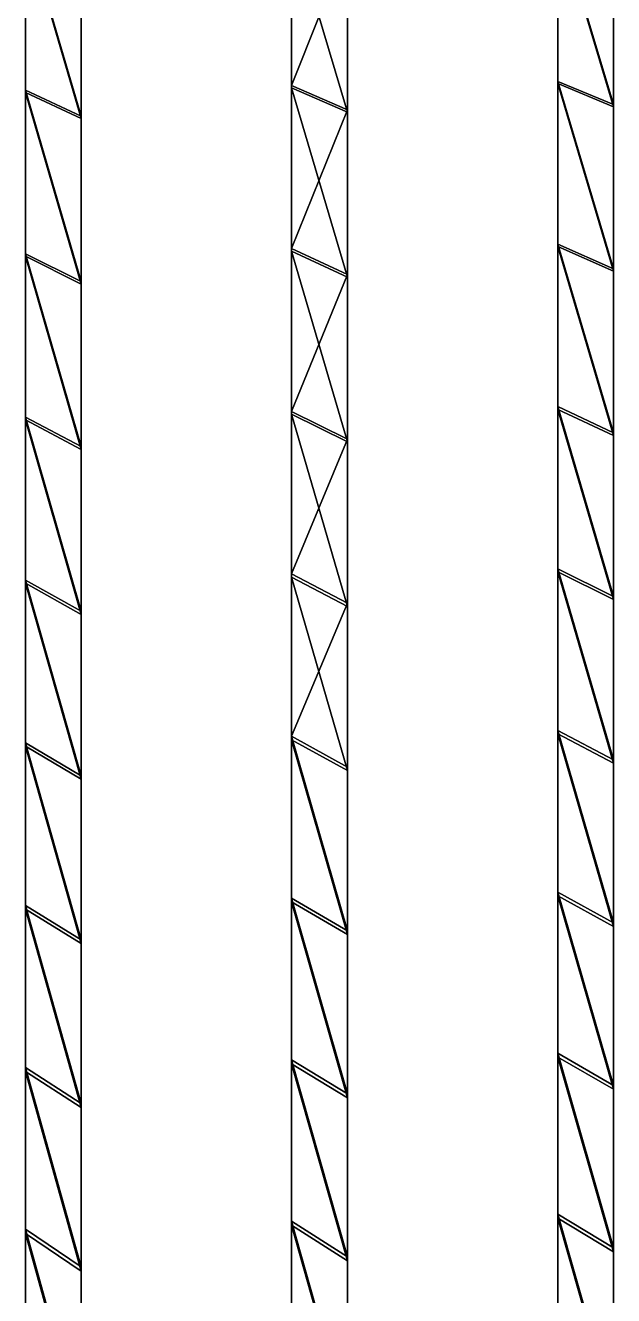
# Model space of a CAD drawing. Header units: inches. Extents: x -754 to 754, y 2181 to 6840.
# Drawn here: x -647 to -367, y 5072 to 5676 of the extents above; entities that cross this region are included whole.
import ezdxf

# ---------------------------------------------------------------- set-up
doc = ezdxf.new("R2010")
doc.units = ezdxf.units.IN
doc.header["$LTSCALE"] = 12.361043
doc.header["$MEASUREMENT"] = 0
for name, color, linetype in [('146', 7, 'CONTINUOUS'), ('149', 7, 'CONTINUOUS'), ('151', 7, 'CONTINUOUS'), ('179', 7, 'CONTINUOUS'), ('181', 7, 'CONTINUOUS'), ('182', 7, 'CONTINUOUS'), ('194', 7, 'CONTINUOUS'), ('197', 7, 'CONTINUOUS'), ('199', 7, 'CONTINUOUS'), ('48', 7, 'CONTINUOUS'), ('51', 7, 'CONTINUOUS'), ('56', 7, 'CONTINUOUS')]:
    doc.layers.add(name, color=color, linetype=linetype)

msp = doc.modelspace()

# ---------------------------------------------------------------- linework, layer by layer
at = {"layer": '146', "color": 7, "linetype": 'CONTINUOUS', "true_color": 0xa89b88}
for points in [[(-393.6, 5726.27, 45699.32), (-393.6, 5648.55, 45691.18), (-367, 5637.53, 45689.95), (-393.6, 5726.27, 45699.32)], [(-393.6, 5726.27, 45699.32), (-367, 5637.53, 45689.95), (-367, 5715.97, 45698.3), (-393.6, 5726.27, 45699.32)], [(-393.6, 5648.55, 45691.18), (-393.6, 5570.94, 45682.09), (-367, 5559.19, 45680.63), (-393.6, 5648.55, 45691.18)], [(-393.6, 5648.55, 45691.18), (-367, 5559.19, 45680.63), (-367, 5637.53, 45689.95), (-393.6, 5648.55, 45691.18)], [(-393.6, 5570.94, 45682.09), (-393.6, 5493.45, 45672.05), (-367, 5480.98, 45670.34), (-393.6, 5570.94, 45682.09)], [(-393.6, 5570.94, 45682.09), (-367, 5480.98, 45670.34), (-367, 5559.19, 45680.63), (-393.6, 5570.94, 45682.09)], [(-393.6, 5493.45, 45672.05), (-393.59, 5416.12, 45661.05), (-367.01, 5402.94, 45659.08), (-393.6, 5493.45, 45672.05)], [(-393.6, 5493.45, 45672.05), (-367.01, 5402.94, 45659.08), (-367, 5480.98, 45670.34), (-393.6, 5493.45, 45672.05)], [(-393.59, 5416.12, 45661.05), (-393.59, 5338.93, 45649.12), (-367.01, 5325.04, 45646.86), (-393.59, 5416.12, 45661.05)], [(-393.59, 5416.12, 45661.05), (-367.01, 5325.04, 45646.86), (-367.01, 5402.94, 45659.08), (-393.59, 5416.12, 45661.05)], [(-393.59, 5338.93, 45649.12), (-393.59, 5261.9, 45636.23), (-367.01, 5247.3, 45633.68), (-393.59, 5338.93, 45649.12)], [(-393.59, 5338.93, 45649.12), (-367.01, 5247.3, 45633.68), (-367.01, 5325.04, 45646.86), (-393.59, 5338.93, 45649.12)], [(-393.59, 5261.9, 45636.23), (-393.59, 5185.02, 45622.39), (-367.01, 5169.73, 45619.52), (-393.59, 5261.9, 45636.23)], [(-393.59, 5261.9, 45636.23), (-367.01, 5169.73, 45619.52), (-367.01, 5247.3, 45633.68), (-393.59, 5261.9, 45636.23)], [(-393.59, 5185.02, 45622.39), (-393.59, 5108.33, 45607.61), (-367.01, 5092.34, 45604.41), (-393.59, 5185.02, 45622.39)], [(-393.59, 5185.02, 45622.39), (-367.01, 5092.34, 45604.41), (-367.01, 5169.73, 45619.52), (-393.59, 5185.02, 45622.39)], [(-393.59, 5108.33, 45607.61), (-393.59, 5031.82, 45591.89), (-367.01, 5015.15, 45588.34), (-393.59, 5108.33, 45607.61)], [(-393.59, 5108.33, 45607.61), (-367.01, 5015.15, 45588.34), (-367.01, 5092.34, 45604.41), (-393.59, 5108.33, 45607.61)]]:
    msp.add_3dface(points, dxfattribs=at)
at = {"layer": '149', "color": 7, "linetype": 'CONTINUOUS', "true_color": 0xa89b88}
for points in [[(-393.6, 5727.14, 45689.38), (-393.6, 5649.58, 45681.25), (-393.6, 5648.55, 45691.18), (-393.6, 5727.14, 45689.38)], [(-393.6, 5726.27, 45699.32), (-393.6, 5727.14, 45689.38), (-393.6, 5648.55, 45691.18), (-393.6, 5726.27, 45699.32)], [(-393.6, 5649.58, 45681.25), (-393.6, 5572.13, 45672.17), (-393.6, 5570.94, 45682.09), (-393.6, 5649.58, 45681.25)], [(-393.6, 5648.55, 45691.18), (-393.6, 5649.58, 45681.25), (-393.6, 5570.94, 45682.09), (-393.6, 5648.55, 45691.18)], [(-393.6, 5572.13, 45672.17), (-393.6, 5494.79, 45662.15), (-393.6, 5493.45, 45672.05), (-393.6, 5572.13, 45672.17)], [(-393.6, 5570.94, 45682.09), (-393.6, 5572.13, 45672.17), (-393.6, 5493.45, 45672.05), (-393.6, 5570.94, 45682.09)], [(-393.6, 5494.79, 45662.15), (-393.6, 5417.58, 45651.17), (-393.6, 5493.45, 45672.05), (-393.6, 5494.79, 45662.15)], [(-393.6, 5493.45, 45672.05), (-393.6, 5417.58, 45651.17), (-393.59, 5416.12, 45661.05), (-393.6, 5493.45, 45672.05)], [(-393.6, 5417.58, 45651.17), (-393.6, 5340.52, 45639.25), (-393.59, 5416.12, 45661.05), (-393.6, 5417.58, 45651.17)], [(-393.59, 5416.12, 45661.05), (-393.6, 5340.52, 45639.25), (-393.59, 5338.93, 45649.12), (-393.59, 5416.12, 45661.05)], [(-393.6, 5340.52, 45639.25), (-393.6, 5263.6, 45626.38), (-393.59, 5261.9, 45636.23), (-393.6, 5340.52, 45639.25)], [(-393.59, 5338.93, 45649.12), (-393.6, 5340.52, 45639.25), (-393.59, 5261.9, 45636.23), (-393.59, 5338.93, 45649.12)], [(-393.6, 5263.6, 45626.38), (-393.6, 5186.85, 45612.56), (-393.59, 5261.9, 45636.23), (-393.6, 5263.6, 45626.38)], [(-393.59, 5261.9, 45636.23), (-393.6, 5186.85, 45612.56), (-393.59, 5185.02, 45622.39), (-393.59, 5261.9, 45636.23)], [(-393.6, 5186.85, 45612.56), (-393.6, 5110.28, 45597.81), (-393.59, 5185.02, 45622.39), (-393.6, 5186.85, 45612.56)], [(-393.59, 5185.02, 45622.39), (-393.6, 5110.28, 45597.81), (-393.59, 5108.33, 45607.61), (-393.59, 5185.02, 45622.39)], [(-393.6, 5110.28, 45597.81), (-393.6, 5033.89, 45582.11), (-393.59, 5108.33, 45607.61), (-393.6, 5110.28, 45597.81)], [(-393.59, 5108.33, 45607.61), (-393.6, 5033.89, 45582.11), (-393.59, 5031.82, 45591.89), (-393.59, 5108.33, 45607.61)]]:
    msp.add_3dface(points, dxfattribs=at)
at = {"layer": '151', "color": 7, "linetype": 'CONTINUOUS', "true_color": 0xa89b88}
for points in [[(-367, 5638.56, 45680.02), (-367, 5716.85, 45688.36), (-367, 5637.53, 45689.95), (-367, 5638.56, 45680.02)], [(-367, 5637.53, 45689.95), (-367, 5716.85, 45688.36), (-367, 5715.97, 45698.3), (-367, 5637.53, 45689.95)], [(-367, 5560.39, 45670.71), (-367, 5638.56, 45680.02), (-367, 5559.19, 45680.63), (-367, 5560.39, 45670.71)], [(-367, 5559.19, 45680.63), (-367, 5638.56, 45680.02), (-367, 5637.53, 45689.95), (-367, 5559.19, 45680.63)], [(-367, 5482.34, 45660.44), (-367, 5560.39, 45670.71), (-367, 5480.98, 45670.34), (-367, 5482.34, 45660.44)], [(-367, 5480.98, 45670.34), (-367, 5560.39, 45670.71), (-367, 5559.19, 45680.63), (-367, 5480.98, 45670.34)], [(-367, 5404.42, 45649.2), (-367, 5482.34, 45660.44), (-367.01, 5402.94, 45659.08), (-367, 5404.42, 45649.2)], [(-367.01, 5402.94, 45659.08), (-367, 5482.34, 45660.44), (-367, 5480.98, 45670.34), (-367.01, 5402.94, 45659.08)], [(-367, 5326.64, 45637), (-367, 5404.42, 45649.2), (-367.01, 5325.04, 45646.86), (-367, 5326.64, 45637)], [(-367.01, 5325.04, 45646.86), (-367, 5404.42, 45649.2), (-367.01, 5402.94, 45659.08), (-367.01, 5325.04, 45646.86)], [(-367, 5249.02, 45623.83), (-367, 5326.64, 45637), (-367.01, 5247.3, 45633.68), (-367, 5249.02, 45623.83)], [(-367.01, 5247.3, 45633.68), (-367, 5326.64, 45637), (-367.01, 5325.04, 45646.86), (-367.01, 5247.3, 45633.68)], [(-367, 5171.58, 45609.7), (-367, 5249.02, 45623.83), (-367.01, 5169.73, 45619.52), (-367, 5171.58, 45609.7)], [(-367.01, 5169.73, 45619.52), (-367, 5249.02, 45623.83), (-367.01, 5247.3, 45633.68), (-367.01, 5169.73, 45619.52)], [(-367, 5094.31, 45594.61), (-367, 5171.58, 45609.7), (-367.01, 5092.34, 45604.41), (-367, 5094.31, 45594.61)], [(-367.01, 5092.34, 45604.41), (-367, 5171.58, 45609.7), (-367.01, 5169.73, 45619.52), (-367.01, 5092.34, 45604.41)], [(-367, 5017.23, 45578.56), (-367, 5094.31, 45594.61), (-367.01, 5015.15, 45588.34), (-367, 5017.23, 45578.56)], [(-367.01, 5015.15, 45588.34), (-367, 5094.31, 45594.61), (-367.01, 5092.34, 45604.41), (-367.01, 5015.15, 45588.34)]]:
    msp.add_3dface(points, dxfattribs=at)
at = {"layer": '179', "color": 7, "linetype": 'CONTINUOUS', "true_color": 0xa89b88}
for points in [[(-493.7, 5634.94, 45689.66), (-493.7, 5713.63, 45698.07), (-520.3, 5724.53, 45699.16), (-493.7, 5634.94, 45689.66)], [(-493.7, 5634.94, 45689.66), (-520.3, 5724.53, 45699.16), (-520.3, 5646.61, 45690.97), (-493.7, 5634.94, 45689.66)], [(-493.7, 5556.37, 45680.28), (-493.7, 5634.94, 45689.66), (-520.3, 5646.61, 45690.97), (-493.7, 5556.37, 45680.28)], [(-493.7, 5556.37, 45680.28), (-520.3, 5646.61, 45690.97), (-520.3, 5568.8, 45681.83), (-493.7, 5556.37, 45680.28)], [(-493.71, 5477.92, 45669.92), (-493.7, 5556.37, 45680.28), (-520.3, 5568.8, 45681.83), (-493.71, 5477.92, 45669.92)], [(-493.71, 5477.92, 45669.92), (-520.3, 5568.8, 45681.83), (-520.29, 5491.12, 45671.73), (-493.71, 5477.92, 45669.92)], [(-493.71, 5399.63, 45658.59), (-493.71, 5477.92, 45669.92), (-520.29, 5491.12, 45671.73), (-493.71, 5399.63, 45658.59)], [(-493.71, 5399.63, 45658.59), (-520.29, 5491.12, 45671.73), (-520.29, 5413.58, 45660.68), (-493.71, 5399.63, 45658.59)], [(-493.71, 5321.48, 45646.28), (-493.71, 5399.63, 45658.59), (-520.29, 5413.58, 45660.68), (-493.71, 5321.48, 45646.28)], [(-493.71, 5321.48, 45646.28), (-520.29, 5413.58, 45660.68), (-520.29, 5336.19, 45648.68), (-493.71, 5321.48, 45646.28)], [(-493.71, 5243.5, 45633.01), (-493.71, 5321.48, 45646.28), (-520.29, 5336.19, 45648.68), (-493.71, 5243.5, 45633.01)], [(-493.71, 5243.5, 45633.01), (-520.29, 5336.19, 45648.68), (-520.29, 5258.95, 45635.72), (-493.71, 5243.5, 45633.01)], [(-493.71, 5165.69, 45618.76), (-493.71, 5243.5, 45633.01), (-520.29, 5258.95, 45635.72), (-493.71, 5165.69, 45618.76)], [(-493.71, 5165.69, 45618.76), (-520.29, 5258.95, 45635.72), (-520.29, 5181.88, 45621.81), (-493.71, 5165.69, 45618.76)], [(-493.71, 5088.06, 45603.54), (-493.71, 5165.69, 45618.76), (-520.29, 5181.88, 45621.81), (-493.71, 5088.06, 45603.54)], [(-493.71, 5088.06, 45603.54), (-520.29, 5181.88, 45621.81), (-520.29, 5104.98, 45606.95), (-493.71, 5088.06, 45603.54)], [(-493.71, 5010.62, 45587.36), (-493.71, 5088.06, 45603.54), (-520.29, 5104.98, 45606.95), (-493.71, 5010.62, 45587.36)], [(-493.71, 5010.62, 45587.36), (-520.29, 5104.98, 45606.95), (-520.29, 5028.27, 45591.14), (-493.71, 5010.62, 45587.36)]]:
    msp.add_3dface(points, dxfattribs=at)
at = {"layer": '181', "color": 7, "linetype": 'CONTINUOUS', "true_color": 0xa89b88}
for points in [[(-493.7, 5636.01, 45679.73), (-493.7, 5714.55, 45688.13), (-493.7, 5634.94, 45689.66), (-493.7, 5636.01, 45679.73)], [(-493.7, 5634.94, 45689.66), (-493.7, 5714.55, 45688.13), (-493.7, 5713.63, 45698.07), (-493.7, 5634.94, 45689.66)], [(-493.7, 5557.59, 45670.36), (-493.7, 5636.01, 45679.73), (-493.7, 5556.37, 45680.28), (-493.7, 5557.59, 45670.36)], [(-493.7, 5556.37, 45680.28), (-493.7, 5636.01, 45679.73), (-493.7, 5634.94, 45689.66), (-493.7, 5556.37, 45680.28)], [(-493.7, 5479.28, 45660.02), (-493.7, 5557.59, 45670.36), (-493.71, 5477.92, 45669.92), (-493.7, 5479.28, 45660.02)], [(-493.71, 5477.92, 45669.92), (-493.7, 5557.59, 45670.36), (-493.7, 5556.37, 45680.28), (-493.71, 5477.92, 45669.92)], [(-493.7, 5401.12, 45648.7), (-493.7, 5479.28, 45660.02), (-493.71, 5399.63, 45658.59), (-493.7, 5401.12, 45648.7)], [(-493.71, 5399.63, 45658.59), (-493.7, 5479.28, 45660.02), (-493.71, 5477.92, 45669.92), (-493.71, 5399.63, 45658.59)], [(-493.7, 5323.09, 45636.42), (-493.7, 5401.12, 45648.7), (-493.71, 5321.48, 45646.28), (-493.7, 5323.09, 45636.42)], [(-493.71, 5321.48, 45646.28), (-493.7, 5401.12, 45648.7), (-493.71, 5399.63, 45658.59), (-493.71, 5321.48, 45646.28)], [(-493.7, 5245.23, 45623.16), (-493.7, 5323.09, 45636.42), (-493.71, 5243.5, 45633.01), (-493.7, 5245.23, 45623.16)], [(-493.71, 5243.5, 45633.01), (-493.7, 5323.09, 45636.42), (-493.71, 5321.48, 45646.28), (-493.71, 5243.5, 45633.01)], [(-493.7, 5167.54, 45608.93), (-493.7, 5245.23, 45623.16), (-493.71, 5165.69, 45618.76), (-493.7, 5167.54, 45608.93)], [(-493.71, 5165.69, 45618.76), (-493.7, 5245.23, 45623.16), (-493.71, 5243.5, 45633.01), (-493.71, 5165.69, 45618.76)], [(-493.7, 5090.03, 45593.74), (-493.7, 5167.54, 45608.93), (-493.71, 5088.06, 45603.54), (-493.7, 5090.03, 45593.74)], [(-493.71, 5088.06, 45603.54), (-493.7, 5167.54, 45608.93), (-493.71, 5165.69, 45618.76), (-493.71, 5088.06, 45603.54)], [(-493.7, 5012.71, 45577.59), (-493.7, 5090.03, 45593.74), (-493.71, 5010.62, 45587.36), (-493.7, 5012.71, 45577.59)], [(-493.71, 5010.62, 45587.36), (-493.7, 5090.03, 45593.74), (-493.71, 5088.06, 45603.54), (-493.71, 5010.62, 45587.36)]]:
    msp.add_3dface(points, dxfattribs=at)
at = {"layer": '182', "color": 7, "linetype": 'CONTINUOUS', "true_color": 0xa89b88}
for points in [[(-520.3, 5725.5, 45689.22), (-520.3, 5647.72, 45681.05), (-520.3, 5724.53, 45699.16), (-520.3, 5725.5, 45689.22)], [(-520.3, 5724.53, 45699.16), (-520.3, 5647.72, 45681.05), (-520.3, 5646.61, 45690.97), (-520.3, 5724.53, 45699.16)], [(-520.3, 5647.72, 45681.05), (-520.3, 5570.05, 45671.92), (-520.3, 5646.61, 45690.97), (-520.3, 5647.72, 45681.05)], [(-520.3, 5646.61, 45690.97), (-520.3, 5570.05, 45671.92), (-520.3, 5568.8, 45681.83), (-520.3, 5646.61, 45690.97)], [(-520.3, 5570.05, 45671.92), (-520.3, 5492.5, 45661.83), (-520.3, 5568.8, 45681.83), (-520.3, 5570.05, 45671.92)], [(-520.3, 5568.8, 45681.83), (-520.3, 5492.5, 45661.83), (-520.29, 5491.12, 45671.73), (-520.3, 5568.8, 45681.83)], [(-520.3, 5492.5, 45661.83), (-520.3, 5415.08, 45650.8), (-520.29, 5491.12, 45671.73), (-520.3, 5492.5, 45661.83)], [(-520.29, 5491.12, 45671.73), (-520.3, 5415.08, 45650.8), (-520.29, 5413.58, 45660.68), (-520.29, 5491.12, 45671.73)], [(-520.3, 5415.08, 45650.8), (-520.3, 5337.79, 45638.81), (-520.29, 5413.58, 45660.68), (-520.3, 5415.08, 45650.8)], [(-520.29, 5413.58, 45660.68), (-520.3, 5337.79, 45638.81), (-520.29, 5336.19, 45648.68), (-520.29, 5413.58, 45660.68)], [(-520.3, 5337.79, 45638.81), (-520.3, 5260.67, 45625.87), (-520.29, 5336.19, 45648.68), (-520.3, 5337.79, 45638.81)], [(-520.29, 5336.19, 45648.68), (-520.3, 5260.67, 45625.87), (-520.29, 5258.95, 45635.72), (-520.29, 5336.19, 45648.68)], [(-520.3, 5260.67, 45625.87), (-520.3, 5183.7, 45611.97), (-520.29, 5258.95, 45635.72), (-520.3, 5260.67, 45625.87)], [(-520.29, 5258.95, 45635.72), (-520.3, 5183.7, 45611.97), (-520.29, 5181.88, 45621.81), (-520.29, 5258.95, 45635.72)], [(-520.3, 5183.7, 45611.97), (-520.3, 5106.91, 45597.14), (-520.29, 5104.98, 45606.95), (-520.3, 5183.7, 45611.97)], [(-520.29, 5181.88, 45621.81), (-520.3, 5183.7, 45611.97), (-520.29, 5104.98, 45606.95), (-520.29, 5181.88, 45621.81)], [(-520.3, 5106.91, 45597.14), (-520.3, 5030.32, 45581.35), (-520.29, 5028.27, 45591.14), (-520.3, 5106.91, 45597.14)], [(-520.29, 5104.98, 45606.95), (-520.3, 5106.91, 45597.14), (-520.29, 5028.27, 45591.14), (-520.29, 5104.98, 45606.95)]]:
    msp.add_3dface(points, dxfattribs=at)
at = {"layer": '194', "color": 7, "linetype": 'CONTINUOUS', "true_color": 0xa89b88}
for points in [[(-647, 5722.51, 45698.96), (-647, 5644.37, 45690.73), (-620.4, 5631.98, 45689.33), (-647, 5722.51, 45698.96)], [(-647, 5722.51, 45698.96), (-620.4, 5631.98, 45689.33), (-620.4, 5710.94, 45697.8), (-647, 5722.51, 45698.96)], [(-647, 5644.37, 45690.73), (-646.99, 5566.33, 45681.53), (-620.41, 5553.13, 45679.87), (-647, 5644.37, 45690.73)], [(-647, 5644.37, 45690.73), (-620.41, 5553.13, 45679.87), (-620.4, 5631.98, 45689.33), (-647, 5644.37, 45690.73)], [(-646.99, 5566.33, 45681.53), (-646.99, 5488.43, 45671.37), (-620.41, 5474.41, 45669.44), (-646.99, 5566.33, 45681.53)], [(-646.99, 5566.33, 45681.53), (-620.41, 5474.41, 45669.44), (-620.41, 5553.13, 45679.87), (-646.99, 5566.33, 45681.53)], [(-646.99, 5488.43, 45671.37), (-646.99, 5410.66, 45660.25), (-620.41, 5395.84, 45658.02), (-646.99, 5488.43, 45671.37)], [(-646.99, 5488.43, 45671.37), (-620.41, 5395.84, 45658.02), (-620.41, 5474.41, 45669.44), (-646.99, 5488.43, 45671.37)], [(-646.99, 5410.66, 45660.25), (-646.99, 5333.03, 45648.17), (-620.41, 5317.41, 45645.62), (-646.99, 5410.66, 45660.25)], [(-646.99, 5410.66, 45660.25), (-620.41, 5317.41, 45645.62), (-620.41, 5395.84, 45658.02), (-646.99, 5410.66, 45660.25)], [(-646.99, 5333.03, 45648.17), (-646.99, 5255.56, 45635.12), (-620.41, 5239.15, 45632.24), (-646.99, 5333.03, 45648.17)], [(-646.99, 5333.03, 45648.17), (-620.41, 5239.15, 45632.24), (-620.41, 5317.41, 45645.62), (-646.99, 5333.03, 45648.17)], [(-646.99, 5255.56, 45635.12), (-646.99, 5178.25, 45621.13), (-620.41, 5161.06, 45617.88), (-646.99, 5255.56, 45635.12)], [(-646.99, 5255.56, 45635.12), (-620.41, 5161.06, 45617.88), (-620.41, 5239.15, 45632.24), (-646.99, 5255.56, 45635.12)], [(-646.99, 5178.25, 45621.13), (-646.99, 5101.12, 45606.17), (-620.41, 5083.15, 45602.54), (-646.99, 5178.25, 45621.13)], [(-646.99, 5178.25, 45621.13), (-620.41, 5083.15, 45602.54), (-620.41, 5161.06, 45617.88), (-646.99, 5178.25, 45621.13)], [(-646.99, 5101.12, 45606.17), (-646.99, 5024.17, 45590.26), (-620.41, 5005.42, 45586.24), (-646.99, 5101.12, 45606.17)], [(-646.99, 5101.12, 45606.17), (-620.41, 5005.42, 45586.24), (-620.41, 5083.15, 45602.54), (-646.99, 5101.12, 45606.17)]]:
    msp.add_3dface(points, dxfattribs=at)
at = {"layer": '197', "color": 7, "linetype": 'CONTINUOUS', "true_color": 0xa89b88}
for points in [[(-647, 5723.48, 45689.02), (-647, 5645.47, 45680.8), (-647, 5644.37, 45690.73), (-647, 5723.48, 45689.02)], [(-647, 5722.51, 45698.96), (-647, 5723.48, 45689.02), (-647, 5644.37, 45690.73), (-647, 5722.51, 45698.96)], [(-647, 5645.47, 45680.8), (-647, 5567.57, 45671.61), (-647, 5644.37, 45690.73), (-647, 5645.47, 45680.8)], [(-647, 5644.37, 45690.73), (-647, 5567.57, 45671.61), (-646.99, 5566.33, 45681.53), (-647, 5644.37, 45690.73)], [(-647, 5567.57, 45671.61), (-647, 5489.79, 45661.46), (-646.99, 5566.33, 45681.53), (-647, 5567.57, 45671.61)], [(-646.99, 5566.33, 45681.53), (-647, 5489.79, 45661.46), (-646.99, 5488.43, 45671.37), (-646.99, 5566.33, 45681.53)], [(-647, 5489.79, 45661.46), (-647, 5412.14, 45650.36), (-646.99, 5488.43, 45671.37), (-647, 5489.79, 45661.46)], [(-646.99, 5488.43, 45671.37), (-647, 5412.14, 45650.36), (-646.99, 5410.66, 45660.25), (-646.99, 5488.43, 45671.37)], [(-647, 5412.14, 45650.36), (-647, 5334.63, 45638.29), (-646.99, 5410.66, 45660.25), (-647, 5412.14, 45650.36)], [(-646.99, 5410.66, 45660.25), (-647, 5334.63, 45638.29), (-646.99, 5333.03, 45648.17), (-646.99, 5410.66, 45660.25)], [(-647, 5334.63, 45638.29), (-647, 5257.27, 45625.27), (-646.99, 5333.03, 45648.17), (-647, 5334.63, 45638.29)], [(-646.99, 5333.03, 45648.17), (-647, 5257.27, 45625.27), (-646.99, 5255.56, 45635.12), (-646.99, 5333.03, 45648.17)], [(-647, 5257.27, 45625.27), (-647, 5180.09, 45611.3), (-646.99, 5178.25, 45621.13), (-647, 5257.27, 45625.27)], [(-646.99, 5255.56, 45635.12), (-647, 5257.27, 45625.27), (-646.99, 5178.25, 45621.13), (-646.99, 5255.56, 45635.12)], [(-647, 5180.09, 45611.3), (-647, 5103.08, 45596.37), (-646.99, 5101.12, 45606.17), (-647, 5180.09, 45611.3)], [(-646.99, 5178.25, 45621.13), (-647, 5180.09, 45611.3), (-646.99, 5101.12, 45606.17), (-646.99, 5178.25, 45621.13)], [(-647, 5103.08, 45596.37), (-647, 5026.26, 45580.49), (-646.99, 5101.12, 45606.17), (-647, 5103.08, 45596.37)], [(-646.99, 5101.12, 45606.17), (-647, 5026.26, 45580.49), (-646.99, 5024.17, 45590.26), (-646.99, 5101.12, 45606.17)]]:
    msp.add_3dface(points, dxfattribs=at)
at = {"layer": '199', "color": 7, "linetype": 'CONTINUOUS', "true_color": 0xa89b88}
for points in [[(-620.4, 5633.09, 45679.4), (-620.4, 5711.92, 45687.86), (-620.4, 5631.98, 45689.33), (-620.4, 5633.09, 45679.4)], [(-620.4, 5631.98, 45689.33), (-620.4, 5711.92, 45687.86), (-620.4, 5710.94, 45697.8), (-620.4, 5631.98, 45689.33)], [(-620.4, 5554.38, 45669.96), (-620.4, 5633.09, 45679.4), (-620.41, 5553.13, 45679.87), (-620.4, 5554.38, 45669.96)], [(-620.41, 5553.13, 45679.87), (-620.4, 5633.09, 45679.4), (-620.4, 5631.98, 45689.33), (-620.41, 5553.13, 45679.87)], [(-620.4, 5475.79, 45659.53), (-620.4, 5554.38, 45669.96), (-620.41, 5474.41, 45669.44), (-620.4, 5475.79, 45659.53)], [(-620.41, 5474.41, 45669.44), (-620.4, 5554.38, 45669.96), (-620.41, 5553.13, 45679.87), (-620.41, 5474.41, 45669.44)], [(-620.4, 5397.33, 45648.13), (-620.4, 5475.79, 45659.53), (-620.41, 5395.84, 45658.02), (-620.4, 5397.33, 45648.13)], [(-620.41, 5395.84, 45658.02), (-620.4, 5475.79, 45659.53), (-620.41, 5474.41, 45669.44), (-620.41, 5395.84, 45658.02)], [(-620.4, 5319.02, 45635.75), (-620.4, 5397.33, 45648.13), (-620.41, 5317.41, 45645.62), (-620.4, 5319.02, 45635.75)], [(-620.41, 5317.41, 45645.62), (-620.4, 5397.33, 45648.13), (-620.41, 5395.84, 45658.02), (-620.41, 5317.41, 45645.62)], [(-620.4, 5240.88, 45622.39), (-620.4, 5319.02, 45635.75), (-620.41, 5239.15, 45632.24), (-620.4, 5240.88, 45622.39)], [(-620.41, 5239.15, 45632.24), (-620.4, 5319.02, 45635.75), (-620.41, 5317.41, 45645.62), (-620.41, 5239.15, 45632.24)], [(-620.4, 5162.91, 45608.05), (-620.4, 5240.88, 45622.39), (-620.41, 5161.06, 45617.88), (-620.4, 5162.91, 45608.05)], [(-620.41, 5161.06, 45617.88), (-620.4, 5240.88, 45622.39), (-620.41, 5239.15, 45632.24), (-620.41, 5161.06, 45617.88)], [(-620.4, 5085.12, 45592.75), (-620.4, 5162.91, 45608.05), (-620.41, 5083.15, 45602.54), (-620.4, 5085.12, 45592.75)], [(-620.41, 5083.15, 45602.54), (-620.4, 5162.91, 45608.05), (-620.41, 5161.06, 45617.88), (-620.41, 5083.15, 45602.54)], [(-620.4, 5007.53, 45576.47), (-620.4, 5085.12, 45592.75), (-620.41, 5005.42, 45586.24), (-620.4, 5007.53, 45576.47)], [(-620.41, 5005.42, 45586.24), (-620.4, 5085.12, 45592.75), (-620.41, 5083.15, 45602.54), (-620.41, 5005.42, 45586.24)]]:
    msp.add_3dface(points, dxfattribs=at)
at = {"layer": '48', "color": 7, "linetype": 'CONTINUOUS', "true_color": 0xa89b88}
for points in [[(-367, 5716.85, 45688.36), (-367, 5638.56, 45680.02), (-393.6, 5727.14, 45689.38), (-367, 5716.85, 45688.36)], [(-393.6, 5727.14, 45689.38), (-367, 5638.56, 45680.02), (-393.6, 5649.58, 45681.25), (-393.6, 5727.14, 45689.38)], [(-367, 5638.56, 45680.02), (-367, 5560.39, 45670.71), (-393.6, 5649.58, 45681.25), (-367, 5638.56, 45680.02)], [(-393.6, 5649.58, 45681.25), (-367, 5560.39, 45670.71), (-393.6, 5572.13, 45672.17), (-393.6, 5649.58, 45681.25)], [(-367, 5560.39, 45670.71), (-367, 5482.34, 45660.44), (-393.6, 5572.13, 45672.17), (-367, 5560.39, 45670.71)], [(-393.6, 5572.13, 45672.17), (-367, 5482.34, 45660.44), (-393.6, 5494.79, 45662.15), (-393.6, 5572.13, 45672.17)], [(-367, 5482.34, 45660.44), (-367, 5404.42, 45649.2), (-393.6, 5494.79, 45662.15), (-367, 5482.34, 45660.44)], [(-393.6, 5494.79, 45662.15), (-367, 5404.42, 45649.2), (-393.6, 5417.58, 45651.17), (-393.6, 5494.79, 45662.15)], [(-367, 5404.42, 45649.2), (-367, 5326.64, 45637), (-393.6, 5417.58, 45651.17), (-367, 5404.42, 45649.2)], [(-393.6, 5417.58, 45651.17), (-367, 5326.64, 45637), (-393.6, 5340.52, 45639.25), (-393.6, 5417.58, 45651.17)], [(-367, 5326.64, 45637), (-367, 5249.02, 45623.83), (-393.6, 5340.52, 45639.25), (-367, 5326.64, 45637)], [(-393.6, 5340.52, 45639.25), (-367, 5249.02, 45623.83), (-393.6, 5263.6, 45626.38), (-393.6, 5340.52, 45639.25)], [(-367, 5249.02, 45623.83), (-367, 5171.58, 45609.7), (-393.6, 5263.6, 45626.38), (-367, 5249.02, 45623.83)], [(-393.6, 5263.6, 45626.38), (-367, 5171.58, 45609.7), (-393.6, 5186.85, 45612.56), (-393.6, 5263.6, 45626.38)], [(-367, 5171.58, 45609.7), (-367, 5094.31, 45594.61), (-393.6, 5186.85, 45612.56), (-367, 5171.58, 45609.7)], [(-393.6, 5186.85, 45612.56), (-367, 5094.31, 45594.61), (-393.6, 5110.28, 45597.81), (-393.6, 5186.85, 45612.56)], [(-367, 5094.31, 45594.61), (-367, 5017.23, 45578.56), (-393.6, 5110.28, 45597.81), (-367, 5094.31, 45594.61)], [(-393.6, 5110.28, 45597.81), (-367, 5017.23, 45578.56), (-393.6, 5033.89, 45582.11), (-393.6, 5110.28, 45597.81)]]:
    msp.add_3dface(points, dxfattribs=at)
at = {"layer": '51', "color": 7, "linetype": 'CONTINUOUS', "true_color": 0xa89b88}
for points in [[(-520.3, 5725.5, 45689.22), (-493.7, 5714.55, 45688.13), (-520.3, 5647.72, 45681.05), (-520.3, 5725.5, 45689.22)], [(-493.7, 5714.55, 45688.13), (-493.7, 5636.01, 45679.73), (-520.3, 5647.72, 45681.05), (-493.7, 5714.55, 45688.13)], [(-520.3, 5647.72, 45681.05), (-493.7, 5636.01, 45679.73), (-520.3, 5570.05, 45671.92), (-520.3, 5647.72, 45681.05)], [(-493.7, 5636.01, 45679.73), (-493.7, 5557.59, 45670.36), (-520.3, 5570.05, 45671.92), (-493.7, 5636.01, 45679.73)], [(-520.3, 5570.05, 45671.92), (-493.7, 5557.59, 45670.36), (-520.3, 5492.5, 45661.83), (-520.3, 5570.05, 45671.92)], [(-493.7, 5557.59, 45670.36), (-493.7, 5479.28, 45660.02), (-520.3, 5492.5, 45661.83), (-493.7, 5557.59, 45670.36)], [(-520.3, 5492.5, 45661.83), (-493.7, 5479.28, 45660.02), (-520.3, 5415.08, 45650.8), (-520.3, 5492.5, 45661.83)], [(-493.7, 5479.28, 45660.02), (-493.7, 5401.12, 45648.7), (-520.3, 5415.08, 45650.8), (-493.7, 5479.28, 45660.02)], [(-520.3, 5415.08, 45650.8), (-493.7, 5401.12, 45648.7), (-520.3, 5337.79, 45638.81), (-520.3, 5415.08, 45650.8)], [(-493.7, 5401.12, 45648.7), (-493.7, 5323.09, 45636.42), (-520.3, 5337.79, 45638.81), (-493.7, 5401.12, 45648.7)], [(-493.7, 5323.09, 45636.42), (-493.7, 5245.23, 45623.16), (-520.3, 5337.79, 45638.81), (-493.7, 5323.09, 45636.42)], [(-520.3, 5337.79, 45638.81), (-493.7, 5245.23, 45623.16), (-520.3, 5260.67, 45625.87), (-520.3, 5337.79, 45638.81)], [(-493.7, 5245.23, 45623.16), (-493.7, 5167.54, 45608.93), (-520.3, 5260.67, 45625.87), (-493.7, 5245.23, 45623.16)], [(-520.3, 5260.67, 45625.87), (-493.7, 5167.54, 45608.93), (-520.3, 5183.7, 45611.97), (-520.3, 5260.67, 45625.87)], [(-493.7, 5167.54, 45608.93), (-493.7, 5090.03, 45593.74), (-520.3, 5183.7, 45611.97), (-493.7, 5167.54, 45608.93)], [(-520.3, 5183.7, 45611.97), (-493.7, 5090.03, 45593.74), (-520.3, 5106.91, 45597.14), (-520.3, 5183.7, 45611.97)], [(-493.7, 5090.03, 45593.74), (-493.7, 5012.71, 45577.59), (-520.3, 5106.91, 45597.14), (-493.7, 5090.03, 45593.74)], [(-520.3, 5106.91, 45597.14), (-493.7, 5012.71, 45577.59), (-520.3, 5030.32, 45581.35), (-520.3, 5106.91, 45597.14)]]:
    msp.add_3dface(points, dxfattribs=at)
at = {"layer": '56', "color": 7, "linetype": 'CONTINUOUS', "true_color": 0xa89b88}
for points in [[(-620.4, 5711.92, 45687.86), (-620.4, 5633.09, 45679.4), (-647, 5723.48, 45689.02), (-620.4, 5711.92, 45687.86)], [(-647, 5723.48, 45689.02), (-620.4, 5633.09, 45679.4), (-647, 5645.47, 45680.8), (-647, 5723.48, 45689.02)], [(-620.4, 5633.09, 45679.4), (-620.4, 5554.38, 45669.96), (-647, 5645.47, 45680.8), (-620.4, 5633.09, 45679.4)], [(-647, 5645.47, 45680.8), (-620.4, 5554.38, 45669.96), (-647, 5567.57, 45671.61), (-647, 5645.47, 45680.8)], [(-620.4, 5554.38, 45669.96), (-620.4, 5475.79, 45659.53), (-647, 5567.57, 45671.61), (-620.4, 5554.38, 45669.96)], [(-647, 5567.57, 45671.61), (-620.4, 5475.79, 45659.53), (-647, 5489.79, 45661.46), (-647, 5567.57, 45671.61)], [(-620.4, 5475.79, 45659.53), (-620.4, 5397.33, 45648.13), (-647, 5489.79, 45661.46), (-620.4, 5475.79, 45659.53)], [(-647, 5489.79, 45661.46), (-620.4, 5397.33, 45648.13), (-647, 5412.14, 45650.36), (-647, 5489.79, 45661.46)], [(-620.4, 5397.33, 45648.13), (-620.4, 5319.02, 45635.75), (-647, 5412.14, 45650.36), (-620.4, 5397.33, 45648.13)], [(-647, 5412.14, 45650.36), (-620.4, 5319.02, 45635.75), (-647, 5334.63, 45638.29), (-647, 5412.14, 45650.36)], [(-620.4, 5319.02, 45635.75), (-620.4, 5240.88, 45622.39), (-647, 5334.63, 45638.29), (-620.4, 5319.02, 45635.75)], [(-647, 5334.63, 45638.29), (-620.4, 5240.88, 45622.39), (-647, 5257.27, 45625.27), (-647, 5334.63, 45638.29)], [(-620.4, 5240.88, 45622.39), (-620.4, 5162.91, 45608.05), (-647, 5257.27, 45625.27), (-620.4, 5240.88, 45622.39)], [(-647, 5257.27, 45625.27), (-620.4, 5162.91, 45608.05), (-647, 5180.09, 45611.3), (-647, 5257.27, 45625.27)], [(-620.4, 5162.91, 45608.05), (-620.4, 5085.12, 45592.75), (-647, 5180.09, 45611.3), (-620.4, 5162.91, 45608.05)], [(-647, 5180.09, 45611.3), (-620.4, 5085.12, 45592.75), (-647, 5103.08, 45596.37), (-647, 5180.09, 45611.3)], [(-620.4, 5085.12, 45592.75), (-620.4, 5007.53, 45576.47), (-647, 5103.08, 45596.37), (-620.4, 5085.12, 45592.75)], [(-647, 5103.08, 45596.37), (-620.4, 5007.53, 45576.47), (-647, 5026.26, 45580.49), (-647, 5103.08, 45596.37)]]:
    msp.add_3dface(points, dxfattribs=at)

doc.saveas('drawing.dxf')
